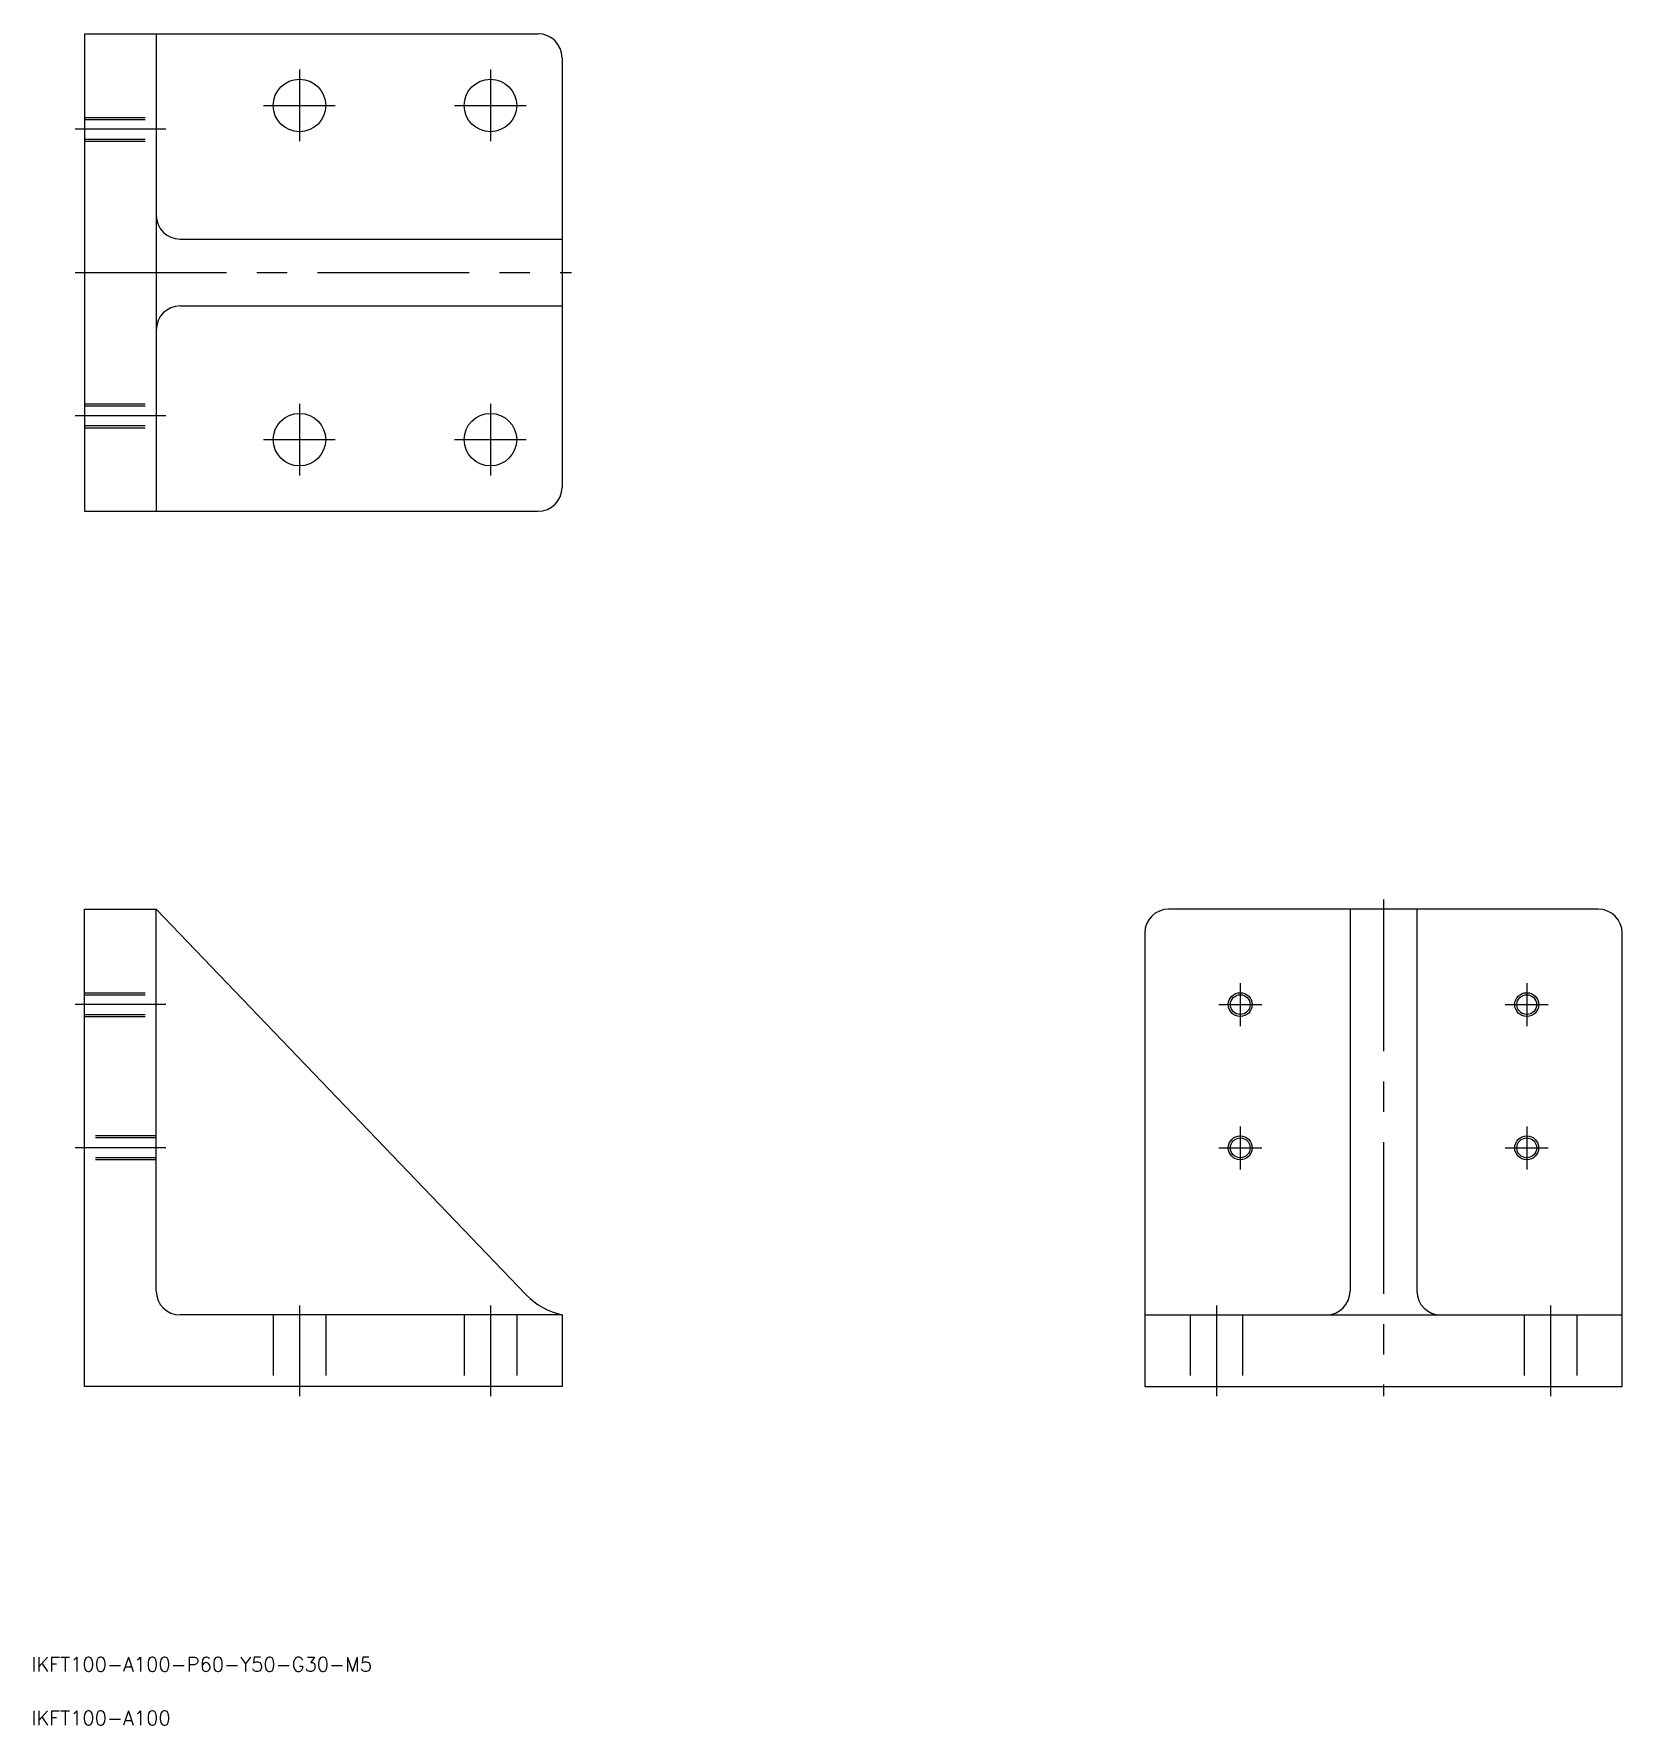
# Model space of a CAD drawing. Extents: x -283 to 50, y -71 to 283.
import ezdxf

# ---------------------------------------------------------------- set-up
doc = ezdxf.new("R2010")
doc.units = 0
doc.linetypes.add('CENTER', pattern=[50.8, 31.75, -6.35, 6.35, -6.35])
doc.linetypes.add('DASHED', pattern=[19.05, 12.7, -6.35])
doc.layers.get('0').update_dxf_attribs({"linetype": 'CONTINUOUS'})
doc.layers.add('CENTER', color=1, linetype='CENTER')
doc.styles.get("Standard").update_dxf_attribs({"font": 'txt.shx', "height": 3, "bigfont": 'bigfont.shx'})

msp = doc.modelspace()

# ---------------------------------------------------------------- linework, layer by layer
at = {"color": 7, "linetype": 'CONTINUOUS'}
for p, q in [((-272.06, 283.34), (-272.06, 183.34)), ((-272.06, 283.34), (-177.06, 283.34)), ((-257.06, 283.34), (-257.06, 183.34)), ((-172.06, 278.34), (-172.06, 188.34)), ((-252.06, 240.34), (-172.06, 240.34)), ((-252.06, 226.34), (-172.06, 226.34)), ((-272.06, 183.34), (-177.06, 183.34)), ((-272.06, 0), (-272.06, 100)), ((-272.06, 100), (-257.06, 100)), ((-257.06, 20), (-257.06, 100)), ((-257.06, 100), (-179.56, 19.24)), ((45, 100), (-45, 100)), ((-7, 100), (-7, 20)), ((7, 100), (7, 20)), ((-50, 95), (-50, 0)), ((50, 0), (50, 95)), ((-172.06, 15), (-252.06, 15)), ((-172.06, 15), (-172.06, 0)), ((-50, 15), (50, 15)), ((-172.06, 0), (-272.06, 0)), ((-50, 0), (50, 0))]:
    msp.add_line(p, q, dxfattribs=at)
at = {"color": 3, "linetype": 'DASHED'}
for p, q in [((-272.06, 265.84), (-257.06, 265.84)), ((-272.06, 265.41), (-257.06, 265.41)), ((-272.06, 261.28), (-257.06, 261.28)), ((-272.06, 260.84), (-257.06, 260.84)), ((-272.06, 205.84), (-257.06, 205.84)), ((-272.06, 205.41), (-257.06, 205.41)), ((-272.06, 201.28), (-257.06, 201.28)), ((-272.06, 200.84), (-257.06, 200.84)), ((-272.06, 82.5), (-257.06, 82.5)), ((-272.06, 82.07), (-257.06, 82.07)), ((-272.06, 77.93), (-257.06, 77.93)), ((-272.06, 77.5), (-257.06, 77.5)), ((-257.06, 52.5), (-272.06, 52.5)), ((-257.06, 52.07), (-272.06, 52.07)), ((-257.06, 47.93), (-272.06, 47.93)), ((-257.06, 47.5), (-272.06, 47.5)), ((-232.56, 15), (-232.56, 0)), ((-221.56, 15), (-221.56, 0)), ((-192.56, 15), (-192.56, 0)), ((-181.56, 15), (-181.56, 0)), ((-40.5, 15), (-40.5, 0)), ((-29.5, 15), (-29.5, 0)), ((29.5, 15), (29.5, 0)), ((40.5, 15), (40.5, 0))]:
    msp.add_line(p, q, dxfattribs=at)
at = {"color": 7, "linetype": 'CONTINUOUS'}
for centre, radius in [((-227.06, 268.34), 5.5), ((-187.06, 268.34), 5.5), ((-227.06, 198.34), 5.5), ((-187.06, 198.34), 5.5), ((-30, 80), 2.07), ((30, 80), 2.07), ((-30, 50), 2.07), ((30, 50), 2.07)]:
    msp.add_circle(centre, radius, dxfattribs=at)
at = {"color": 3, "linetype": 'CONTINUOUS'}
for centre in [(-30, 80), (30, 80), (-30, 50), (30, 50)]:
    msp.add_circle(centre, 2.5, dxfattribs=at)
at = {"color": 7, "linetype": 'CONTINUOUS'}
for centre, radius, start, end in [((-177.06, 278.34), 5, 0, 90), ((-252.06, 245.34), 5, 180, 270), ((-252.06, 221.34), 5, 90, 180), ((-177.06, 188.34), 5, 270, 0), ((-45, 95), 5, 90, 180), ((45, 95), 5, 0, 90), ((-252.06, 20), 5, 180, 270), ((-168.73, 29.63), 15, 223.8204, 257.202), ((-12, 20), 5, 270, 0), ((12, 20), 5, 180, 270)]:
    msp.add_arc(centre, radius, start, end, dxfattribs=at)
at = {"layer": 'CENTER', "color": 1, "linetype": 'CENTER'}
for p, q in [((-227.06, 275.84), (-227.06, 260.84)), ((-187.06, 275.84), (-187.06, 260.84)), ((-234.56, 268.34), (-219.56, 268.34)), ((-194.56, 268.34), (-179.56, 268.34)), ((-255.06, 263.34), (-274.06, 263.34)), ((-274.06, 233.34), (-170.06, 233.34)), ((-227.06, 205.84), (-227.06, 190.84)), ((-187.06, 205.84), (-187.06, 190.84)), ((-255.06, 203.34), (-274.06, 203.34)), ((-234.56, 198.34), (-219.56, 198.34)), ((-194.56, 198.34), (-179.56, 198.34)), ((0, 102), (0, -2)), ((-30, 84.5), (-30, 75.5)), ((30, 84.5), (30, 75.5)), ((-255.06, 80), (-274.06, 80)), ((-34.5, 80), (-25.5, 80)), ((25.5, 80), (34.5, 80)), ((-30, 54.5), (-30, 45.5)), ((30, 54.5), (30, 45.5)), ((-255.06, 50), (-274.06, 50)), ((-34.5, 50), (-25.5, 50)), ((25.5, 50), (34.5, 50)), ((-227.06, 17), (-227.06, -2)), ((-187.06, 17), (-187.06, -2)), ((-35, 17), (-35, -2)), ((35, 17), (35, -2))]:
    msp.add_line(p, q, dxfattribs=at)

# ---------------------------------------------------------------- texts
at = {"color": 7, "linetype": 'CONTINUOUS'}
for s, p in [('IKFT100-A100-P60-Y50-G30-M5', (-283.21, -59.68)), ('IKFT100-A100', (-283.21, -70.92))]:
    msp.add_text(s, height=3, dxfattribs=at).set_placement(p)

doc.saveas('drawing.dxf')
